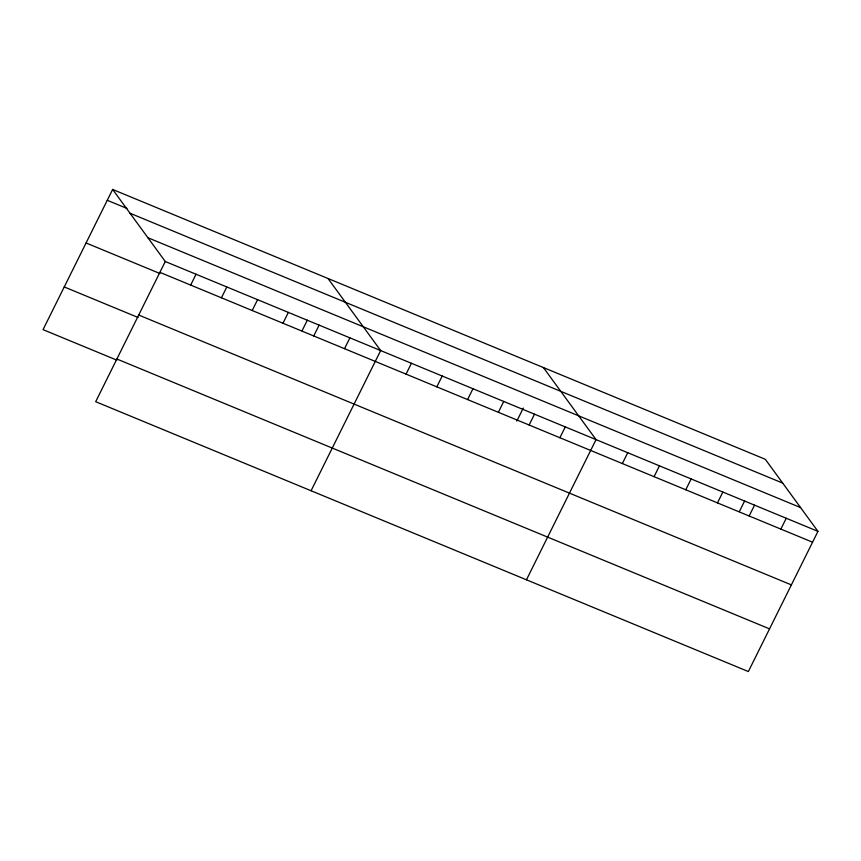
<?xml version="1.0" encoding="UTF-8"?>
<svg xmlns="http://www.w3.org/2000/svg" width="861" height="861" viewBox="0 0 861 861"><rect width="100%" height="100%" fill="white"/><g stroke="black" fill="none" stroke-linecap="round" stroke-linejoin="round"><path stroke-width="1.29" d="M112.64 189.452L165.28 261.518L95.689 401.7L748.36 671.548L817.95 531.366L765.311 459.3L112.64 189.452L43.05 329.634L116.892 360.167M190.668 285.077L196.05 274.239M221.438 297.798L226.82 286.961M252.208 310.52L257.59 299.682M282.978 323.241L288.36 312.403M302.039 330.828L307.334 320.163M313.748 335.962L319.119 325.124M344.518 348.683L349.889 337.846M311.079 490.748L380.659 350.567L328.019 278.501M406.048 374.126L411.429 363.288M436.818 386.847L442.199 376.009M467.588 399.569L472.969 388.731M498.358 412.29L503.739 401.452M516.826 421.072L523.305 408.028M529.128 425.011L534.509 414.173M559.898 437.732L565.279 426.895M526.458 579.797L596.038 439.616L543.399 367.55M622.363 463.562L627.744 452.725M654.069 476.671L659.44 465.833M685.765 489.78L691.146 478.942M717.471 502.889L722.842 492.051M739.33 511.628L744.625 500.962M749.167 515.987L754.548 505.159M780.873 529.095L786.244 518.257M107.259 200.29L126.954 208.427M130.011 213.237L782.681 483.086M147.909 237.733L800.579 507.581M165.28 261.518L817.95 531.366M159.898 272.356L812.569 542.204M86.068 242.974L159.909 273.497M138.718 315.04L791.388 584.888M64.241 286.95L138.083 317.483M116.881 359.015L769.551 628.864"/></g></svg>
